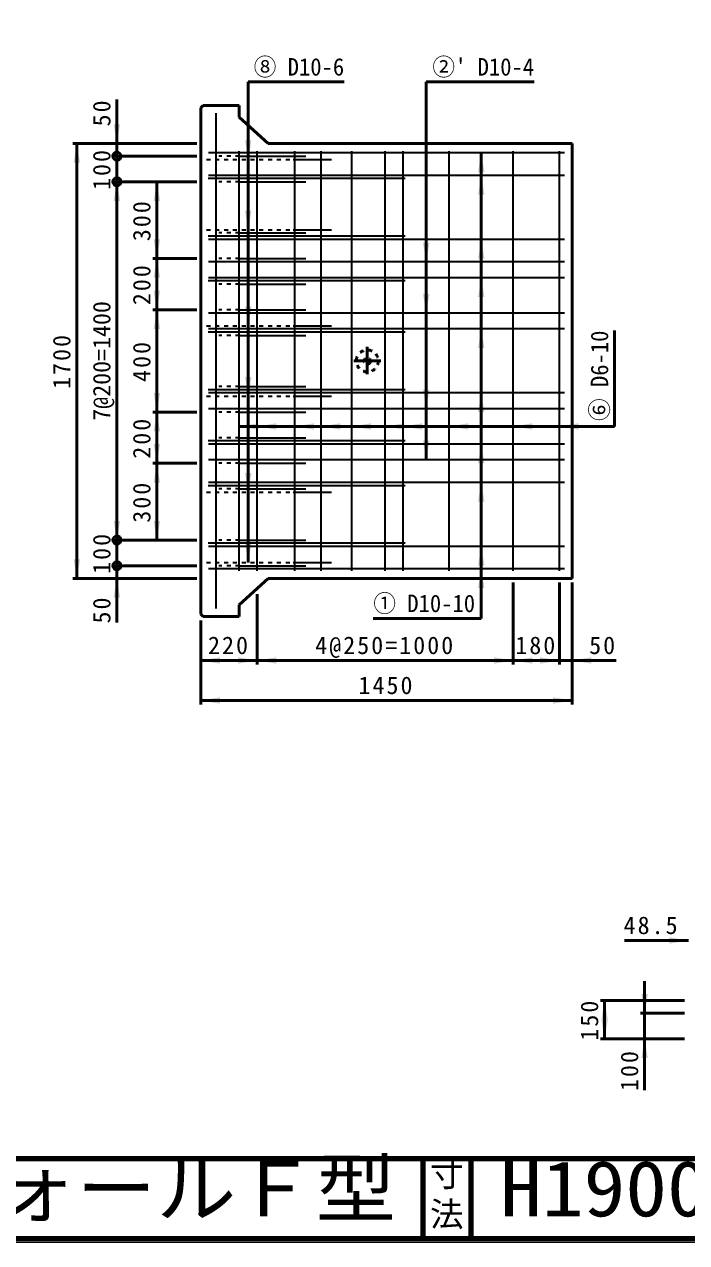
# Model space of a CAD drawing. Units: millimetres, scale not verified. Extents: x 100 to 4105, y 100 to 2870.
# Drawn here: x 2152 to 2980, y 100 to 1623 of the extents above; entities that cross this region are included whole.
import ezdxf
from ezdxf.enums import TextEntityAlignment as Align

# ---------------------------------------------------------------- set-up
doc = ezdxf.new("R2010")
doc.units = ezdxf.units.MM
doc.header["$LTSCALE"] = 5
doc.linetypes.add('USER2', pattern=[13.4, 10, -1.2, 1, -1.2])
doc.linetypes.add('USER3', pattern=[2.2, 1, -1.2])
doc.layers.add('V-nasSTD', color=7, linetype='Continuous', lineweight=50)
doc.styles.add('ＭＳ ゴシック', font='')
doc.styles.get('ＭＳ ゴシック').set_extended_font_data('MS Gothic')

msp = doc.modelspace()

# ---------------------------------------------------------------- hatches: boundary and pattern name
at = {"layer": 'V-nasSTD'}
for points in [[(2267.661, 1498.346), (2271.661, 1498.346), (2267.661, 1474.346), (2263.661, 1498.346)], [(2431.861, 1478.346), (2435.861, 1478.346), (2431.861, 1454.346), (2427.861, 1478.346)], [(2217.661, 1450.346), (2221.661, 1450.346), (2217.661, 1474.346), (2213.661, 1450.346)], [(2723.061, 1438.346), (2719.061, 1438.346), (2723.061, 1462.346), (2727.061, 1438.346)], [(2723.061, 1410.346), (2719.061, 1410.346), (2723.061, 1434.346), (2727.061, 1410.346)], [(2267.661, 1402.346), (2271.661, 1402.346), (2267.661, 1426.346), (2263.661, 1402.346)], [(2317.661, 1402.346), (2321.661, 1402.346), (2317.661, 1426.346), (2313.661, 1402.346)], [(2431.861, 1390.346), (2435.861, 1390.346), (2431.861, 1366.346), (2427.861, 1390.346)], [(2317.661, 1354.346), (2321.661, 1354.346), (2317.661, 1330.346), (2313.661, 1354.346)], [(2654.261, 1350.186), (2658.261, 1350.186), (2654.261, 1326.186), (2650.261, 1350.186)], [(2723.061, 1330.346), (2719.061, 1330.346), (2723.061, 1354.346), (2727.061, 1330.346)], [(2317.661, 1306.346), (2321.661, 1306.346), (2317.661, 1330.346), (2313.661, 1306.346)], [(2723.061, 1282.346), (2719.061, 1282.346), (2723.061, 1306.346), (2727.061, 1282.346)], [(2317.661, 1290.346), (2321.661, 1290.346), (2317.661, 1266.346), (2313.661, 1290.346)], [(2654.261, 1286.186), (2658.261, 1286.186), (2654.261, 1262.186), (2650.261, 1286.186)], [(2317.661, 1242.346), (2321.661, 1242.346), (2317.661, 1266.346), (2313.661, 1242.346)], [(2431.861, 1270.346), (2435.861, 1270.346), (2431.861, 1246.346), (2427.861, 1270.346)], [(2723.061, 1218.346), (2719.061, 1218.346), (2723.061, 1242.346), (2727.061, 1218.346)], [(2431.861, 1182.346), (2435.861, 1182.346), (2431.861, 1158.346), (2427.861, 1182.346)], [(2317.661, 1162.346), (2321.661, 1162.346), (2317.661, 1138.346), (2313.661, 1162.346)], [(2654.261, 1166.506), (2658.261, 1166.506), (2654.261, 1142.506), (2650.261, 1166.506)], [(2723.061, 1138.346), (2719.061, 1138.346), (2723.061, 1162.346), (2727.061, 1138.346)], [(2317.661, 1114.346), (2321.661, 1114.346), (2317.661, 1138.346), (2313.661, 1114.346)], [(2444.661, 1120.426), (2444.661, 1116.426), (2420.661, 1120.426), (2444.661, 1124.426)], [(2467.061, 1120.426), (2467.061, 1116.426), (2443.061, 1120.426), (2467.061, 1124.426)], [(2514.101, 1120.426), (2514.101, 1116.426), (2490.101, 1120.426), (2514.101, 1124.426)], [(2547.061, 1120.426), (2547.061, 1116.426), (2523.061, 1120.426), (2547.061, 1124.426)], [(2585.461, 1120.426), (2585.461, 1116.426), (2561.461, 1120.426), (2585.461, 1124.426)], [(2627.061, 1120.426), (2627.061, 1116.426), (2603.061, 1120.426), (2627.061, 1124.426)], [(2649.461, 1120.426), (2649.461, 1116.426), (2625.461, 1120.426), (2649.461, 1124.426)], [(2707.061, 1120.426), (2707.061, 1116.426), (2683.061, 1120.426), (2707.061, 1124.426)], [(2787.061, 1120.426), (2787.061, 1116.426), (2763.061, 1120.426), (2787.061, 1124.426)], [(2844.661, 1120.426), (2844.661, 1116.426), (2820.661, 1120.426), (2844.661, 1124.426)], [(2317.661, 1098.346), (2321.661, 1098.346), (2317.661, 1074.346), (2313.661, 1098.346)], [(2654.261, 1102.506), (2658.261, 1102.506), (2654.261, 1078.506), (2650.261, 1102.506)], [(2723.061, 1074.346), (2719.061, 1074.346), (2723.061, 1098.346), (2727.061, 1074.346)], [(2317.661, 1050.346), (2321.661, 1050.346), (2317.661, 1074.346), (2313.661, 1050.346)], [(2431.861, 1062.346), (2435.861, 1062.346), (2431.861, 1038.346), (2427.861, 1062.346)], [(2723.061, 1026.346), (2719.061, 1026.346), (2723.061, 1050.346), (2727.061, 1026.346)], [(2267.661, 1002.346), (2271.661, 1002.346), (2267.661, 978.346), (2263.661, 1002.346)], [(2317.661, 1002.346), (2321.661, 1002.346), (2317.661, 978.346), (2313.661, 1002.346)], [(2431.861, 974.346), (2435.861, 974.346), (2431.861, 950.346), (2427.861, 974.346)], [(2723.061, 946.346), (2719.061, 946.346), (2723.061, 970.346), (2727.061, 946.346)], [(2217.661, 954.346), (2221.661, 954.346), (2217.661, 930.346), (2213.661, 954.346)], [(2267.661, 906.346), (2271.661, 906.346), (2267.661, 930.346), (2263.661, 906.346)], [(2723.061, 918.346), (2719.061, 918.346), (2723.061, 942.346), (2727.061, 918.346)], [(2396.661, 827.826), (2396.661, 823.826), (2372.661, 827.826), (2396.661, 831.826)], [(2419.061, 827.826), (2419.061, 823.826), (2443.061, 827.826), (2419.061, 831.826)], [(2467.061, 827.826), (2467.061, 823.826), (2443.061, 827.826), (2467.061, 831.826)], [(2739.061, 827.826), (2739.061, 823.826), (2763.061, 827.826), (2739.061, 831.826)], [(2787.061, 827.826), (2787.061, 823.826), (2763.061, 827.826), (2787.061, 831.826)], [(2796.661, 827.826), (2796.661, 823.826), (2820.661, 827.826), (2796.661, 831.826)], [(2860.661, 827.826), (2860.661, 823.826), (2836.661, 827.826), (2860.661, 831.826)], [(2396.661, 777.826), (2396.661, 773.826), (2372.661, 777.826), (2396.661, 781.826)], [(2812.661, 777.826), (2812.661, 773.826), (2836.661, 777.826), (2812.661, 781.826)], [(2958.223, 477.774), (2958.223, 473.774), (2982.223, 477.774), (2958.223, 481.774)], [(2877.223, 378.774), (2873.223, 378.774), (2877.223, 402.774), (2881.223, 378.774)], [(2927.223, 410.774), (2931.223, 410.774), (2927.223, 386.774), (2923.223, 410.774)], [(2877.223, 378.774), (2881.223, 378.774), (2877.223, 354.774), (2873.223, 378.774)], [(2927.223, 330.774), (2923.223, 330.774), (2927.223, 354.774), (2931.223, 330.774)]]:
    msp.add_hatch(color=256, dxfattribs=at).paths.add_polyline_path(points)

# ---------------------------------------------------------------- linework, layer by layer
for p, q in [((2431.861, 1551.146), (2551.861, 1551.146)), ((2431.861, 950.346), (2431.861, 1551.146)), ((2654.261, 1551.146), (2789.261, 1551.146)), ((2654.261, 1078.506), (2654.261, 1551.146)), ((2267.661, 1474.346), (2267.661, 1529.346)), ((2375.541, 1521.866), (2372.661, 1518.986)), ((2372.661, 1518.986), (2372.661, 885.706)), ((2420.661, 1521.866), (2375.541, 1521.866)), ((2420.661, 1521.866), (2420.661, 1507.234)), ((2420.661, 1507.234), (2456.623, 1474.346)), ((2367.661, 1474.346), (2212.661, 1474.346)), ((2217.661, 1474.346), (2217.661, 930.346)), ((2267.661, 1458.346), (2267.661, 1474.346)), ((2836.661, 1474.346), (2456.623, 1474.346)), ((2723.061, 880.346), (2723.061, 1462.346)), ((2836.661, 930.346), (2836.661, 1474.346)), ((2367.661, 1458.346), (2262.661, 1458.346)), ((2267.661, 1458.346), (2267.661, 1426.346)), ((2367.661, 1426.346), (2262.661, 1426.346)), ((2267.661, 978.346), (2267.661, 1426.346)), ((2317.661, 1330.346), (2317.661, 1426.346)), ((2367.661, 1330.346), (2312.661, 1330.346)), ((2317.661, 1330.346), (2317.661, 1266.346)), ((2367.661, 1266.346), (2312.661, 1266.346)), ((2317.661, 1138.346), (2317.661, 1266.346)), ((2889.661, 1120.426), (2889.661, 1240.426)), ((2367.661, 1138.346), (2312.661, 1138.346)), ((2317.661, 1138.346), (2317.661, 1074.346)), ((2420.661, 1120.426), (2889.661, 1120.426)), ((2367.661, 1074.346), (2312.661, 1074.346)), ((2317.661, 978.346), (2317.661, 1074.346)), ((2367.661, 978.346), (2262.661, 978.346)), ((2267.661, 946.346), (2267.661, 978.346)), ((2367.661, 946.346), (2262.661, 946.346)), ((2267.661, 946.346), (2267.661, 930.346)), ((2367.661, 930.346), (2212.661, 930.346)), ((2267.661, 930.346), (2267.661, 875.346)), ((2456.623, 930.346), (2420.661, 897.458)), ((2836.661, 930.346), (2456.623, 930.346)), ((2763.061, 822.826), (2763.061, 925.346)), ((2820.661, 822.826), (2820.661, 925.346)), ((2836.661, 772.826), (2836.661, 925.346)), ((2443.061, 822.826), (2443.061, 910.826)), ((2372.661, 885.706), (2375.541, 882.826)), ((2420.661, 882.826), (2420.661, 897.458)), ((2372.661, 772.826), (2372.661, 877.826)), ((2375.541, 882.826), (2420.661, 882.826)), ((2588.061, 880.346), (2723.061, 880.346)), ((2372.661, 827.826), (2443.061, 827.826)), ((2443.061, 827.826), (2763.061, 827.826)), ((2763.061, 827.826), (2820.661, 827.826)), ((2820.661, 827.826), (2836.661, 827.826)), ((2836.661, 827.826), (2891.661, 827.826)), ((2836.661, 777.826), (2372.661, 777.826)), ((2982.223, 477.774), (2902.223, 477.774)), ((2927.223, 426.774), (2927.223, 386.774)), ((2872.223, 402.774), (2977.223, 402.774)), ((2877.223, 402.774), (2877.223, 354.774)), ((2922.223, 386.774), (2977.223, 386.774)), ((2927.223, 386.774), (2927.223, 354.774)), ((2872.223, 354.774), (2977.223, 354.774)), ((2927.223, 354.774), (2927.223, 290.774))]:
    msp.add_line(p, q, dxfattribs=at)
at = {"layer": 'V-nasSTD', "lineweight": 35}
for p, q in [((2391.381, 1511.946), (2391.381, 892.746)), ((2827.061, 1462.346), (2382.261, 1462.346)), ((2420.661, 939.946), (2420.661, 1464.746)), ((2443.061, 939.946), (2443.061, 1464.746)), ((2490.101, 939.946), (2490.101, 1464.746)), ((2523.061, 939.946), (2523.061, 1464.746)), ((2561.461, 939.946), (2561.461, 1464.746)), ((2603.061, 939.946), (2603.061, 1464.746)), ((2625.461, 939.946), (2625.461, 1464.746)), ((2683.061, 939.946), (2683.061, 1464.746)), ((2763.061, 939.946), (2763.061, 1464.746)), ((2820.661, 939.946), (2820.661, 1464.746)), ((2420.907, 1458.346), (2503.787, 1458.346)), ((2487.972, 1454.346), (2535.972, 1454.346)), ((2827.061, 1434.346), (2382.261, 1434.346)), ((2628.021, 1430.346), (2381.621, 1430.346)), ((2420.907, 1426.346), (2503.787, 1426.346)), ((2628.021, 1358.346), (2381.621, 1358.346)), ((2420.907, 1362.346), (2503.787, 1362.346)), ((2487.972, 1366.346), (2535.972, 1366.346)), ((2827.061, 1354.346), (2382.261, 1354.346)), ((2827.061, 1326.186), (2382.261, 1326.186)), ((2420.907, 1330.346), (2503.787, 1330.346)), ((2628.021, 1302.346), (2381.621, 1302.346)), ((2827.061, 1306.346), (2382.261, 1306.346)), ((2420.907, 1298.346), (2503.787, 1298.346)), ((2420.907, 1266.346), (2503.787, 1266.346)), ((2827.061, 1262.186), (2382.261, 1262.186)), ((2628.021, 1238.346), (2381.621, 1238.346)), ((2827.061, 1242.346), (2382.261, 1242.346)), ((2420.907, 1234.346), (2503.787, 1234.346)), ((2487.972, 1246.346), (2535.972, 1246.346)), ((2628.021, 1166.346), (2381.621, 1166.346)), ((2827.061, 1162.346), (2382.261, 1162.346)), ((2420.907, 1170.346), (2503.787, 1170.346)), ((2487.972, 1158.346), (2535.972, 1158.346)), ((2827.061, 1142.506), (2382.261, 1142.506)), ((2420.907, 1138.346), (2503.787, 1138.346)), ((2628.021, 1102.346), (2381.621, 1102.346)), ((2827.061, 1098.346), (2382.261, 1098.346)), ((2420.907, 1106.346), (2503.787, 1106.346)), ((2827.061, 1078.506), (2382.261, 1078.506)), ((2420.907, 1074.346), (2503.787, 1074.346)), ((2628.021, 1046.346), (2381.621, 1046.346)), ((2827.061, 1050.346), (2382.261, 1050.346)), ((2420.907, 1042.346), (2503.787, 1042.346)), ((2487.972, 1038.346), (2535.972, 1038.346)), ((2420.907, 978.346), (2503.787, 978.346)), ((2628.021, 974.346), (2381.621, 974.346)), ((2827.061, 970.346), (2382.261, 970.346)), ((2420.907, 946.346), (2503.787, 946.346)), ((2487.972, 950.346), (2535.972, 950.346)), ((2827.061, 942.346), (2382.261, 942.346))]:
    msp.add_line(p, q, dxfattribs=at)
at = {"layer": 'V-nasSTD', "linetype": 'USER3', "lineweight": 35}
for p, q in [((2379.701, 1454.346), (2487.972, 1454.346)), ((2420.907, 1458.346), (2395.057, 1458.346)), ((2420.907, 1426.346), (2395.057, 1426.346)), ((2379.701, 1366.346), (2487.972, 1366.346)), ((2420.907, 1362.346), (2395.057, 1362.346)), ((2420.907, 1330.346), (2395.057, 1330.346)), ((2420.907, 1298.346), (2395.057, 1298.346)), ((2420.907, 1266.346), (2395.057, 1266.346)), ((2379.701, 1246.346), (2487.972, 1246.346)), ((2420.907, 1234.346), (2395.057, 1234.346)), ((2379.701, 1158.346), (2487.972, 1158.346)), ((2420.907, 1170.346), (2395.057, 1170.346)), ((2420.907, 1138.346), (2395.057, 1138.346)), ((2420.907, 1106.346), (2395.057, 1106.346)), ((2420.907, 1074.346), (2395.057, 1074.346)), ((2379.701, 1038.346), (2487.972, 1038.346)), ((2420.907, 1042.346), (2395.057, 1042.346)), ((2420.907, 978.346), (2395.057, 978.346)), ((2379.701, 950.346), (2487.972, 950.346)), ((2420.907, 946.346), (2395.057, 946.346))]:
    msp.add_line(p, q, dxfattribs=at)
at = {"layer": 'V-nasSTD', "linetype": 'USER2'}
for p, q in [((2580.661, 1219.786), (2580.661, 1185.866)), ((2563.701, 1202.346), (2597.621, 1202.346))]:
    msp.add_line(p, q, dxfattribs=at)
at = {"layer": 'V-nasSTD', "lineweight": 100}
for p, q in [((105, 205), (4100, 205)), ((2650, 205), (2650, 105)), ((2710, 205), (2710, 105)), ((105, 105), (4100, 105))]:
    msp.add_line(p, q, dxfattribs=at)
at = {"layer": 'V-nasSTD', "lineweight": 13}
msp.add_lwpolyline([(100, 100), (100, 2870), (4105, 2870), (4105, 100)], close=True, dxfattribs=at)
at = {"layer": 'V-nasSTD'}
for centre in [(2267.661, 1458.346), (2267.661, 1426.346), (2267.661, 978.346), (2267.661, 946.346)]:
    msp.add_circle(centre, 5, dxfattribs=at)
at = {"layer": 'V-nasSTD', "linetype": 'USER3'}
for radius in [13.76, 4]:
    msp.add_circle((2580.661, 1202.346), radius, dxfattribs=at)

# ---------------------------------------------------------------- texts
at = {"layer": 'V-nasSTD', "style": 'ＭＳ ゴシック', "width": 0.95}
for s, p in [('⑧ D10-6', (2495.226, 1580.954)), ("②' D10-4", (2725.546, 1580.954)), ('① D10-10', (2651.776, 910.154))]:
    msp.add_text(s, height=21.85, dxfattribs=at).set_placement(p, align=Align.TOP_CENTER)
at = {"layer": 'V-nasSTD', "style": 'ＭＳ ゴシック'}
msp.add_text('7@200=1400', height=21.99, rotation=90, dxfattribs=at).set_placement((2237.661, 1202.346), align=Align.TOP_CENTER)
at = {"layer": 'V-nasSTD', "style": 'ＭＳ ゴシック', "width": 0.95}
msp.add_text('⑥ D6-10', height=21.85, rotation=90, dxfattribs=at).set_placement((2859.853, 1183.791), align=Align.TOP_CENTER)
at = {"layer": 'V-nasSTD', "style": 'ＭＳ ゴシック'}
for s, width, p in [('1stタッチウォールＦ型', 1.05, (1569.25, 202.47)), ('H1900×B1450×L1997', 1.1, (2746.75, 202.508))]:
    msp.add_text(s, height=69.65, dxfattribs=dict(at, width=width)).set_placement(p, align=Align.TOP_LEFT)
for s, p in [('寸', (2658.982, 200.999)), ('法', (2658.976, 151.01))]:
    msp.add_text(s, height=30.79, dxfattribs=at).set_placement(p, align=Align.TOP_LEFT)
at = {"layer": 'V-nasSTD', "char_height": 21.99, "attachment_point": 2, "rotation": 90, "style": 'ＭＳ ゴシック'}
for s, insert in [('\\T1.17;50', (2237.661, 1513.096)), ('\\T1.17;100', (2237.661, 1442.346)), ('\\T1.17;300', (2287.661, 1378.346)), ('\\T1.17;200', (2287.661, 1298.346)), ('\\T1.17;1700', (2187.661, 1202.346)), ('\\T1.17;400', (2287.661, 1202.346)), ('\\T1.17;200', (2287.661, 1106.346)), ('\\T1.17;300', (2287.661, 1026.346)), ('\\T1.17;100', (2237.661, 962.346)), ('\\T1.17;50', (2237.661, 891.596)), ('\\T1.17;150', (2847.223, 378.774)), ('\\T1.17;100', (2897.223, 315.774))]:
    msp.add_mtext(s, dxfattribs=dict(at, insert=insert))
at = {"layer": 'V-nasSTD', "char_height": 21.99, "attachment_point": 2, "style": 'ＭＳ ゴシック'}
for s, insert in [('\\T1.17;220', (2407.861, 857.826)), ('\\T1.17;4@250=1000', (2603.061, 857.826)), ('\\T1.17;180', (2791.861, 857.826)), ('\\T1.17;50', (2875.411, 857.826)), ('\\T1.17;1450', (2604.661, 807.826)), ('\\T1.17;48.5', (2935.973, 507.774))]:
    msp.add_mtext(s, dxfattribs=dict(at, insert=insert))

doc.saveas('drawing.dxf')
